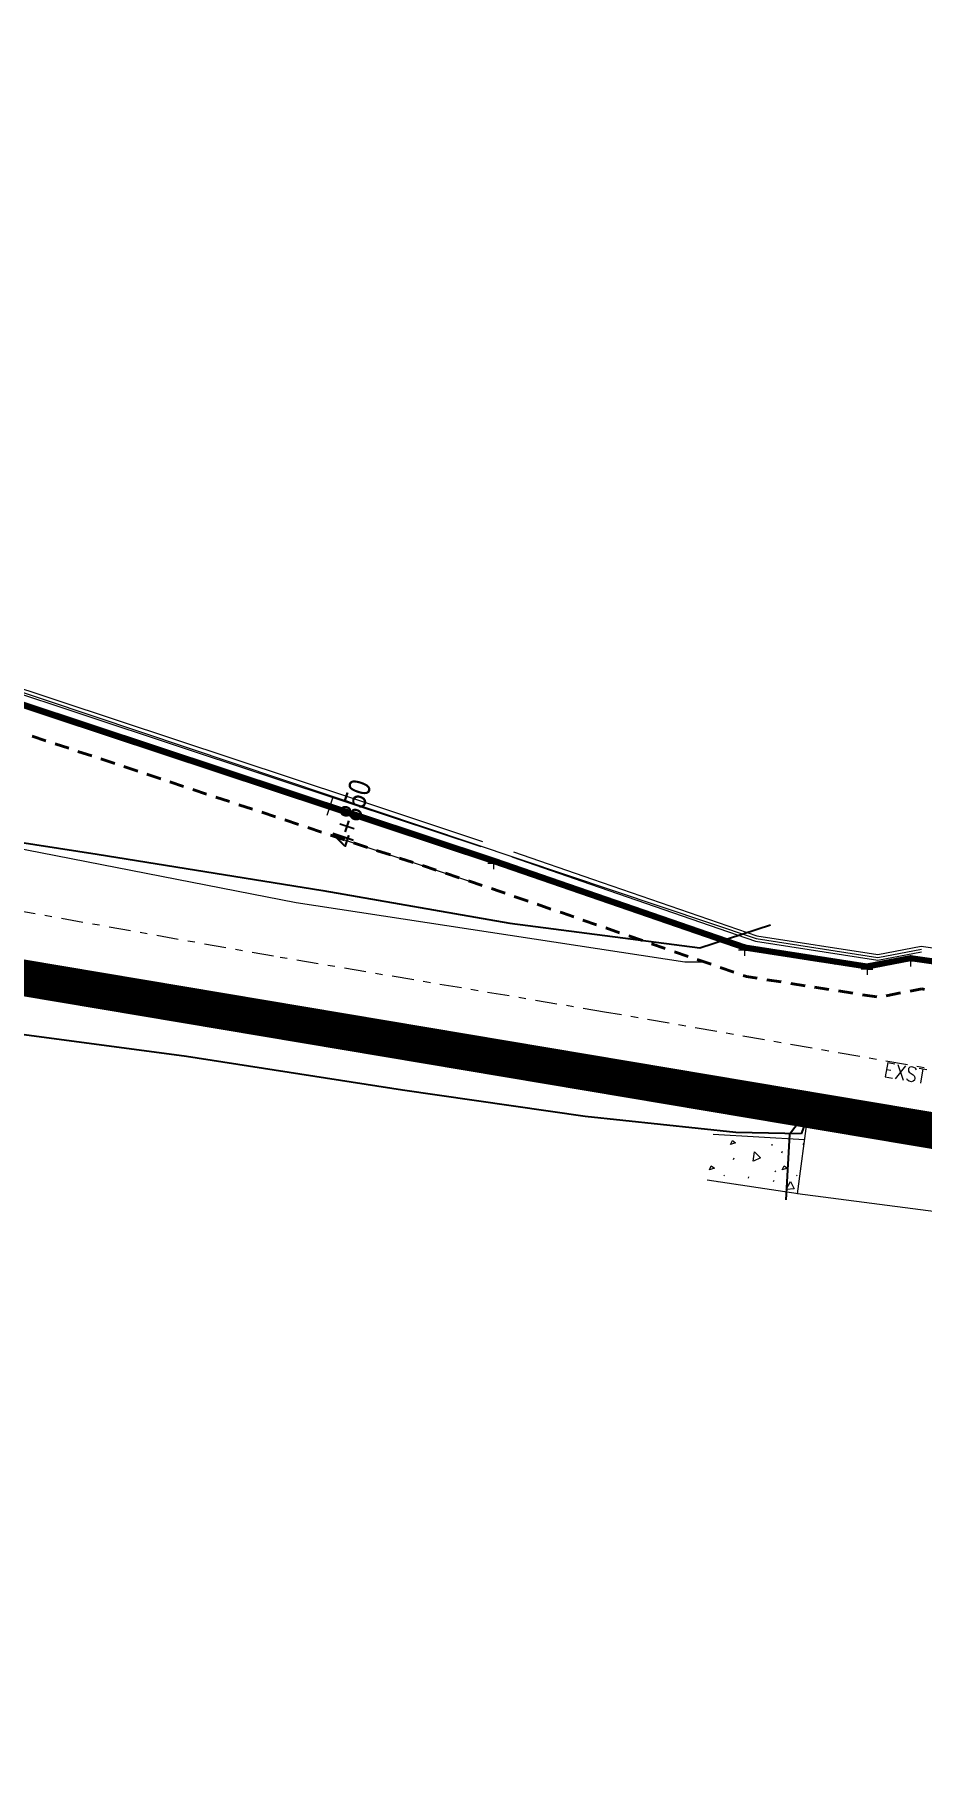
# Model space of a CAD drawing. Header units: metres. Extents: x -703672 to 3951284, y -4124475 to 4104628.
# Drawn here: x 327048.5 to 327097.2, y 4103448.3 to 4103543.2 of the extents above; entities that cross this region are included whole.
import ezdxf
from ezdxf.enums import TextEntityAlignment as Align

# ---------------------------------------------------------------- set-up
doc = ezdxf.new("R2010")
doc.units = ezdxf.units.M
doc.header["$MEASUREMENT"] = 0
doc.linetypes.add('DGN Style 2', pattern=[1.3283826688107345, 0.7970296012864407, -0.5313530675242938])
doc.linetypes.add('DGN Style 7', pattern=[2.6567653376214695, 1.195544401929661, -0.5313530675242938, 0.3985148006432204, -0.5313530675242938])
for name, color, linetype, lineweight in [('C-ALGN-STAT1', 8, 'Continuous', 0), ('C-ANNO-TEXT', 7, 'Continuous', 25), ('C-PROP-BASE', 2, 'CONLMT', 0), ('C-PROP-CONS(Alpha)', 7, 'DGN Style 2', 40), ('C-SITE-STRC', 4, 'Continuous', 0), ('V-ANNO-PATT', 9, 'Continuous', 0), ('V-ROAD-ASPH', 9, 'Continuous', 0), ('V-ROAD-CNTR', 251, 'DGN Style 7', 0), ('V-SITE-FENC', 251, 'FENCE', 0), ('V-SITE-STRC', 253, 'Continuous', 0), ('V-SITE-WALK', 7, 'Continuous', 0)]:
    doc.layers.add(name, color=color, linetype=linetype, lineweight=lineweight)
doc.layers.add('ra', color=7, linetype='Continuous')
doc.styles.add('Style-ENGINEERING', font='ENGINEERING.shx')
doc.styles.add('Style-STANDARD', font='STANDARD.shx')
doc.linetypes.add('CONLMT', pattern='A,0.10417,-0.00902625,[2,dgnlstyle-tsaec.shx,S=4.133597883597883e-05,R=0,X=0,Y=0],-0.00902625', length=0.1222225)
doc.linetypes.add('FENCE', pattern='A,0.1,-0.01302,[7,dgnlstyle-tsaec.shx,S=0.0001240079365079365,R=0,X=0,Y=0],-0.01302', length=0.12604)

msp = doc.modelspace()

# ---------------------------------------------------------------- linework, layer by layer
at = {"layer": 'C-ALGN-STAT1', "flags": 128}
msp.add_lwpolyline([(327064.5466201008, 4103500.328881539), (327064.8607812963, 4103501.278251196)], dxfattribs=at)
at = {"layer": 'C-ANNO-TEXT', "color": 1, "lineweight": -2, "ltscale": 0.6, "const_width": 2}
msp.add_lwpolyline([(327554.8350382773, 4104380.16774108), (327275.3480059607, 4104220.406195212), (327093.3818080015, 4104047.583524398), (327001.8950954843, 4103885.810832099), (326940.431142319, 4103781.08774414), (326891.8948100628, 4103650.048591174), (326879.9189725379, 4103599.019840731), (326881.1756962286, 4103522.160821603), (327011.0294437818, 4103497.589092612), (327253.4385069069, 4103456.857713948), (327544.716564442, 4103334.973178718), (327826.9203376779, 4103396.417603671), (327953.6137947738, 4102865.62848762), (328093.7569675464, 4102751.786021037), (328281.8958965763, 4102788.880219985)], dxfattribs=at)
at = {"layer": 'C-PROP-BASE', "ltscale": 100, "transparency": 33554661}
msp.add_line((327065.2090111649, 4103499.070536308), (327072.3471794547, 4103496.702819143), dxfattribs=at)
at = {"layer": 'C-PROP-BASE', "linetype": 'ByBlock'}
for p, q in [((327073.6789347218, 4103497.989847027), (327073.6789347218, 4103497.354847027)), ((327073.6789347218, 4103497.672029526), (327073.3614347218, 4103497.672029526)), ((327073.6789347218, 4103497.672029526), (327073.9967522218, 4103497.672029526)), ((327087.4429347311, 4103493.239847024), (327087.4429347311, 4103492.604847024)), ((327087.4429347311, 4103493.239847024), (327087.4429347311, 4103492.604847024)), ((327087.4429347311, 4103492.922029524), (327087.1254347311, 4103492.922029524)), ((327087.4429347311, 4103492.922029524), (327087.1254347311, 4103492.922029524)), ((327087.4429347311, 4103492.922029524), (327087.7607522312, 4103492.922029524)), ((327087.4429347311, 4103492.922029524), (327087.7607522312, 4103492.922029524)), ((327096.5649347311, 4103492.332029524), (327096.2474347311, 4103492.332029524)), ((327096.5649347311, 4103492.332029524), (327096.2474347311, 4103492.332029524)), ((327096.5649347311, 4103492.649847025), (327096.5649347311, 4103492.014847025)), ((327096.5649347311, 4103492.649847025), (327096.5649347311, 4103492.014847025)), ((327096.5649347311, 4103492.332029524), (327096.8827522311, 4103492.332029524)), ((327096.5649347311, 4103492.332029524), (327096.8827522311, 4103492.332029524)), ((327094.1759347343, 4103491.874029526), (327093.8584347343, 4103491.874029526)), ((327094.1759347343, 4103492.191847027), (327094.1759347343, 4103491.556847027)), ((327094.1759347343, 4103491.874029526), (327094.4937522344, 4103491.874029526))]:
    msp.add_line(p, q, dxfattribs=at)
at = {"layer": 'C-PROP-BASE', "color": 251, "linetype": 'DGN Style 7'}
msp.add_lwpolyline([(327240.106934731, 4103466.719029524), (327191.384934731, 4103475.649029525), (327126.0319347312, 4103487.286029524), (327103.5019347436, 4103491.352029521), (327096.5649347311, 4103492.332029525), (327094.1759347343, 4103491.874029526), (327087.442934731, 4103492.922029524), (327073.6789347846, 4103497.672029505), (327040.3019347311, 4103508.723029525), (327024.299934731, 4103511.270029524), (327004.8499347409, 4103513.126029523), (326994.192934731, 4103515.592029525), (326986.3459347309, 4103519.389029527), (326971.598934731, 4103522.882029525), (326956.162934731, 4103524.886029524), (326941.8079347311, 4103526.101029526), (326924.2449347311, 4103525.658029524), (326874.631934731, 4103523.382029525), (326856.948562871, 4103548.589079654), (326867.795678018, 4103601.675222015), (326879.849570627, 4103652.544851294), (326898.2937754635, 4103722.152647553), (326907.780934731, 4103756.941029524)], dxfattribs=at)
at = {"layer": 'C-PROP-CONS(Alpha)', "color": 9, "transparency": 33554661, "flags": 128}
msp.add_lwpolyline([(328051.3527000129, 4102748.37939936), (328033.3155557459, 4102763.759859016), (328008.635876491, 4102785.194791595), (328001.0587122234, 4102791.754994317), (327978.7635198684, 4102811.492673358), (327966.1439298082, 4102822.81362133), (327961.8799502737, 4102829.347595384), (327957.057644274, 4102838.760785415), (327950.9142166439, 4102852.447486374), (327944.9108842695, 4102882.46314165), (327922.9503158275, 4102979.617200589), (327922.1960612735, 4102984.074704956), (327896.895254712, 4103096.805002357), (327873.602682129, 4103197.996084934), (327970.2778919048, 4103222.03458913), (327945.2853782952, 4103305.343080384), (327930.2819876203, 4103330.564998057), (327883.5789010234, 4103409.045375251), (327883.5789010235, 4103409.045375251), (327870.9613363898, 4103413.475533437), (327831.8293273544, 4103476.306306486), (327799.6734495071, 4103521.613691107), (327806.6592676204, 4103526.955593927), (327784.9216440988, 4103571.617824119), (327626.2738909589, 4103555.289453546), (327612.5795421994, 4103537.316554541), (327610.912267143, 4103605.482858766), (327464.3899750119, 4103600.408329677), (327376.9287606052, 4103410.137822579), (327521.4700117525, 4103346.727226583), (327528.8281654069, 4103347.647212733), (327568.3287292437, 4103211.27215154), (327234.5934998402, 4103358.397358307), (327245.9429127203, 4103450.162797557), (327247.4057606828, 4103462.282137395), (327240.1466832621, 4103465.304146356), (327209.4846702361, 4103470.912804143), (327163.5775247305, 4103479.173001934), (327097.1773292364, 4103490.791457197), (327094.8037589096, 4103490.336329404), (327087.5669605479, 4103491.465917642), (327077.449539086, 4103494.95888159), (327074.0302851388, 4103496.139353393), (327072.3445527111, 4103496.70369043), (327040.4265800085, 4103507.290822693), (327024.6254833043, 4103509.746641063), (327005.0554566061, 4103511.621346213), (326997.3663593705, 4103513.401218432), (326987.1858611336, 4103509.176851866), (326924.9401869376, 4103516.679666858), (326868.1898380349, 4103514.452095245, -0.4874798272826256), (326842.7291952347, 4103544.504835935), (326855.8128268328, 4103607.653487044), (326872.3549334486, 4103674.829124694), (326885.7849688843, 4103716.963841686), (326897.1820855098, 4103756.392376348), (326911.8079730987, 4103792.562866542), (326942.7784593481, 4103859.495280759), (326985.0309523789, 4103937.170100313), (327038.3759761521, 4104017.339902852), (327049.9699591843, 4104031.93014326), (327093.2772874826, 4104085.216318096), (327121.0561478767, 4104115.05712215), (327147.4927338528, 4104141.109056442), (327201.0579048989, 4104189.950156559), (327247.8236230445, 4104227.241544621), (327274.2756034104, 4104246.458416275), (327310.9052788371, 4104272.189052842), (327338.7507480193, 4104290.682435896), (327394.3822770293, 4104323.718145463), (327454.7797406209, 4104356.193582261), (327554.8217139727, 4104397.588329164), (327560.1573850386, 4104391.696800068), (327629.8959608893, 4104414.015198105), (327759.0313031515, 4104448.398455133), (327757.2739255879, 4104455.165774307), (328107.0540342975, 4104542.510103815), (328119.3380608568, 4104542.510103815), (328124.6483431717, 4104536.17317302), (328129.4254646109, 4104518.549251009), (328131.921990407, 4104503.029638088), (328135.078302787, 4104500.213224401), (328154.085317786, 4104500.667789092), (328149.8985258908, 4104547.783738694), (328149.7745655841, 4104555.824714896), (328168.0966631506, 4104560.116307975), (328180.1971601305, 4104561.571233069), (328186.8764764442, 4104562.389659171), (328203.8937110046, 4104564.517264253), (328194.5649608789, 4104557.623580912), (328191.4437345657, 4104556.202444898), (328187.3603782359, 4104545.719257489), (328182.8253075863, 4104532.763466077), (328181.3393865761, 4104525.839460123), (328180.4385673145, 4104514.508980992), (328180.3416913476, 4104501.519693172), (328182.9952471908, 4104464.369911368), (328121.0450735461, 4104464.115166628), (328089.3117504606, 4104492.939601823), (327768.6929376793, 4104411.193379837), (327762.394272341, 4104435.44831491), (327630.6153729495, 4104402.081270727), (327568.961239384, 4104381.975780278), (327586.7809209799, 4104362.299684941), (327579.7950375145, 4104360.190021981), (327526.9949811692, 4104339.560635842), (327472.178603134, 4104315.449356015), (327377.0616109308, 4104262.394203749), (327337.8150383515, 4104235.453131521), (327331.8477650884, 4104234.203481648), (327216.3820695355, 4104145.337984444), (327178.5929724798, 4104112.042658567), (327136.6371358891, 4104068.619937841), (327133.1617217513, 4104062.073926368), (327081.9927725713, 4104002.304896605), (327197.9125123062, 4103949.973291562), (327165.5484697489, 4103878.060140899), (327236.1839484199, 4103839.517953459), (327385.373955234, 4103849.829860281), (327376.9496945368, 4103947.711745712), (327522.7087312953, 4103959.659207741), (327570.1209276664, 4103966.104005254), (327619.9429955619, 4103970.187781311), (327675.5802737248, 4103972.189662043), (327840.2462419602, 4103985.686872555), (327861.3262067086, 4103740.757760243), (327930.6420660896, 4103742.354851621), (327992.4427256854, 4103748.227855178), (328033.5029494578, 4103744.724846469), (328070.8848923553, 4103745.586155542), (328069.9830035489, 4103756.769478619), (328241.8330771768, 4103770.442215998), (328288.4642937218, 4103241.598537642), (328052.9743225681, 4103223.495877456), (328046.3409570817, 4103208.988679592), (328077.9633670195, 4102853.33535271), (328045.914018165, 4102815.224954779), (328124.4115326538, 4102748.37939936)], format="xyb", dxfattribs=at)
at = {"layer": 'C-SITE-STRC', "lineweight": 60, "flags": 128}
for points in [[(326986.3831676782, 4103519.482105087), (326994.2264004403, 4103515.686927977), (327004.8660266462, 4103513.224948224), (327024.3125562234, 4103511.369279385), (327040.3256651202, 4103508.820511207), (327073.7109629676, 4103497.766763822), (327087.4433898892, 4103493.027659791), (327094.1741914719, 4103491.975516413), (327096.5624476952, 4103492.433373822), (327103.5178147369, 4103491.450779084), (327126.0495789128, 4103487.384460703), (327191.4027145755, 4103475.747436542), (327240.1354801354, 4103466.815463378), (327293.2132292944, 4103444.729574499), (327298.2753497491, 4103442.377447834), (327317.1957135327, 4103435.408682166), (327345.8286977317, 4103422.572792669), (327350.0204053309, 4103420.818496526), (327363.3235454769, 4103414.608086987)], [(326986.4267243707, 4103519.572120722), (326994.2598661472, 4103515.78182643), (327004.882118565, 4103513.323866922), (327024.3251777057, 4103511.468529248), (327040.3493955052, 4103508.917992893), (327073.7429911976, 4103497.861498121), (327087.4676129167, 4103493.12508769), (327094.172448214, 4103492.077003303), (327096.5599606598, 4103492.53471812), (327103.5336947278, 4103491.549528646), (327126.0672243217, 4103487.482891659), (327191.4204940834, 4103475.84584362), (327240.1640255363, 4103466.911897232), (327293.2535238444, 4103444.821119479), (327298.3137647739, 4103442.46986614), (327317.233492345, 4103435.501334803), (327345.8684607412, 4103422.664555809), (327350.0608759061, 4103420.909963539), (327363.3658467616, 4103414.698699356)]]:
    msp.add_lwpolyline(points, dxfattribs=at)
at = {"layer": 'ra'}
for p, q in [((327040.7488338804, 4103499.916198968, 8.81), (327051.9176674648, 4103498.179142157, 8.59)), ((327051.9176674648, 4103498.179142157, 8.59), (327064.2955675069, 4103496.195518315, 8.27)), ((327064.2955675069, 4103496.195518315, 8.27), (327074.5638287907, 4103494.393449724, 8.09)), ((327074.5638287907, 4103494.393449724, 8.09), (327085.0015286601, 4103493.036905055, 7.96)), ((327085.0015286601, 4103493.036905055, 7.96), (327088.8713490948, 4103494.314533641, 7.75)), ((327039.8128674671, 4103492.629326122, 8.75), (327057.0671218936, 4103489.710599656, 8.35)), ((327057.0671218936, 4103489.710599656, 8.35), (327075.4251707461, 4103486.533524849, 7.91)), ((327056.811587212, 4103487.081406238, 7.39), (327046.5221920023, 4103488.450824443, 7.36)), ((327068.672177313, 4103485.230727592, 7.4), (327056.811587212, 4103487.081406238, 7.39)), ((327075.4251707461, 4103486.533524849, 7.91), (327088.5133749499, 4103484.319861884, 7.79)), ((327078.6997946505, 4103483.779814936, 7.34), (327068.672177313, 4103485.230727592, 7.4)), ((327086.981239969, 4103482.907876615, 7.36), (327078.6997946505, 4103483.779814936, 7.34)), ((327088.5133749499, 4103484.319861884, 7.79), (327090.7475407872, 4103483.877620987, 7.75)), ((327090.7475407872, 4103483.877620987, 7.75), (327089.9194459577, 4103482.791852617, 7.43)), ((327090.9029735269, 4103483.754313796, 7.74), (327090.5685677254, 4103482.838166013, 7.51)), ((327090.5685677254, 4103482.838166013, 7.51), (327086.981239969, 4103482.907876615, 7.36)), ((327089.9194459577, 4103482.791852617, 7.43), (327089.7207851774, 4103479.208246626, 7.33))]:
    msp.add_line(p, q, dxfattribs=at)
at = {"layer": 'V-ANNO-PATT'}
for p, q in [((327088.9484043453, 4103482.267934085, 7.320880357123542), (327088.9573112201, 4103482.188040307, 7.319946641401962)), ((327089.5021321894, 4103481.796670788, 7.318941772084031), (327089.53762418, 4103481.876664557, 7.320192907334665)), ((327086.8519317429, 4103481.43259914, 7.295525336636025), (327086.8875237309, 4103481.51259291, 7.296777183984872)), ((327086.3089216006, 4103480.576465815, 7.280973193281575), (327086.3444254372, 4103480.523169966, 7.280560843861664)), ((327086.961425937, 4103480.059184052, 7.279163661701951), (327086.9764476525, 4103480.092903475, 7.279691481166182)), ((327087.6601027867, 4103480.40267935, 7.288426169752483), (327087.6956947836, 4103480.482573127, 7.289676769175841)), ((327089.0453841478, 4103480.217193794, 7.295975964430056), (327089.0809761359, 4103480.297187565, 7.297227811778903)), ((327089.1126304278, 4103480.802448216, 7.303759314382347), (327089.1482342618, 4103480.749152367, 7.303347677060643)), ((327090.3088201826, 4103480.576465815, 7.309457121530805), (327090.3443240192, 4103480.523169966, 7.309044772110894))]:
    msp.add_line(p, q, dxfattribs=at)
at = {"layer": 'V-ANNO-PATT', "extrusion": (-0.007120427531433491, -0.01247957128065661, 0.9998967745784665), "elevation": -53531.39249038364, "flags": 128}
msp.add_lwpolyline([(327078.4349548177, 4103133.728154513), (327078.5414548175, 4103133.950154512), (327078.7190548176, 4103133.816954512), (327078.4349548177, 4103133.728154513)], dxfattribs=at)
at = {"layer": 'V-ANNO-PATT', "extrusion": (-0.00619821332783363, -0.01292193447139962, 0.9998972976066389), "elevation": -55044.97432240776, "flags": 128}
msp.add_lwpolyline([(327084.4372474522, 4103113.542429637), (327084.4883593522, 4103113.64897595)], dxfattribs=at)
at = {"layer": 'V-ANNO-PATT', "extrusion": (-0.01004065056111658, -0.003138288350363197, 0.9999446667103833), "elevation": -16154.78112861359, "flags": 128}
msp.add_lwpolyline([(327074.3014385531, 4103451.77553409), (327074.2612441112, 4103451.762971681)], dxfattribs=at)
at = {"layer": 'V-ANNO-PATT', "extrusion": (-0.007120427547055285, -0.0124795712300149, 0.9998967745789874), "flags": 128}
for points, elevation in [([(327077.2787547813, 4103132.338257165), (327077.3853547812, 4103132.560257164), (327077.5629547812, 4103132.427057166), (327077.2787547813, 4103132.338257165)], -53531.39228768599), ([(327081.2787547815, 4103132.338257165), (327081.3853547812, 4103132.560257162), (327081.5629547813, 4103132.427057164), (327081.2787547815, 4103132.338257165)], -53531.39228768605)]:
    msp.add_lwpolyline(points, dxfattribs=dict(at, elevation=elevation))
at = {"layer": 'V-ANNO-PATT', "extrusion": (-0.007120427542825845, -0.01247957124926788, 0.9998967745787772), "elevation": -53531.39236530693, "flags": 128}
msp.add_lwpolyline([(327079.6911547914, 4103132.814756156), (327079.7615547917, 4103133.322256157), (327080.0795547913, 4103132.993856155), (327079.6994547917, 4103132.817756157)], dxfattribs=at)
at = {"layer": 'V-ANNO-PATT', "extrusion": (-0.007120427654134426, -0.01247957127655453, 0.9998967745776439), "elevation": -53531.39251368455, "flags": 128}
msp.add_lwpolyline([(327077.7319262804, 4103131.683662023), (327077.7405545327, 4103131.699954234), (327077.7489989016, 4103131.681059675)], dxfattribs=at)
at = {"layer": 'V-ANNO-PATT', "extrusion": (-0.007120427520325504, -0.01247957126019123, 0.9998967745788011), "elevation": -53531.39240277102, "flags": 128}
msp.add_lwpolyline([(327081.500754844, 4103131.247155658), (327081.7405548437, 4103131.699955658), (327081.9270548437, 4103131.282655659), (327081.5096548437, 4103131.247155659)], dxfattribs=at)
at = {"layer": 'V-ROAD-ASPH', "flags": 128}
msp.add_lwpolyline([(327174.2526776493, 4103470.161576445), (327155.1971992279, 4103472.975105437), (327137.3834603024, 4103474.501388561), (327117.9376537682, 4103475.960014071), (327090.3500623375, 4103479.537242392), (327090.9190144822, 4103483.829753697), (327079.1782633518, 4103486.125834554), (327060.4550568611, 4103489.6068986), (327044.7282039471, 4103492.420944113)], dxfattribs=at)
at = {"layer": 'V-ROAD-ASPH'}
for points in [[(327085.2199358714, 4103492.253807817, 7.740093026550035), (327084.2357636709, 4103492.257068433, 7.775130230291815), (327084.1710113313, 4103492.26706803, 7.77746277080184), (327062.8411927437, 4103495.51553887, 8.217143852982737), (327047.2205068879, 4103498.562907472, 8.602807832676412)], [(327174.2526776493, 4103470.161576445, 8.016945576254173), (327155.1971992279, 4103472.975105437, 7.95749139622226), (327137.3834603024, 4103474.501388561, 7.98389965332899), (327117.9376537682, 4103475.960014071, 7.814950120855286), (327090.3500623375, 4103479.537242392, 7.298251841512382), (327090.9190144822, 4103483.829753697, 7.724525404597806), (327079.1782633518, 4103486.125834554, 7.814207063864686), (327060.4550568611, 4103489.6068986, 8.261888123259276), (327044.7282039471, 4103492.420944113, 8.635394551543506)]]:
    msp.add_polyline3d(points, dxfattribs=at)
at = {"layer": 'V-ROAD-CNTR'}
msp.add_polyline3d([(327175.1160560617, 4103473.322762516, 8.072593536269551), (327155.3509157032, 4103476.627305206, 8.041613667796149), (327137.2091874038, 4103479.501640561, 8.023561082043443), (327119.2799090523, 4103482.584399734, 7.918016196884118), (327101.626681064, 4103485.708075186, 7.771063207225367), (327079.7685704335, 4103489.520811803, 7.894829456442679), (327061.5934532753, 4103492.57941126, 8.262253329071903), (327045.9059489529, 4103495.375917288, 8.69811778996192)], dxfattribs=at)
at = {"layer": 'V-SITE-FENC'}
for p, q in [((327040.9265737325, 4103509.38762296), (327088.0900871242, 4103493.565711943)), ((327088.0900871246, 4103493.565711943), (327094.7601885854, 4103492.522158849)), ((327094.7601885852, 4103492.522158848), (327097.1653841867, 4103492.973574057))]:
    msp.add_line(p, q, dxfattribs=at)
at = {"layer": 'V-SITE-STRC', "transparency": 33554661}
for p, q in [((327040.9689807781, 4103509.53413555), (327065.9331215196, 4103501.253576434)), ((327040.8982328509, 4103509.241529525), (327065.8386723428, 4103500.96883207)), ((327065.8386723431, 4103500.96883207), (327072.9768406329, 4103498.601114905)), ((327065.9331215199, 4103501.253576434), (327073.0712898097, 4103498.885859269)), ((327074.6740964946, 4103498.032920137), (327079.0029726465, 4103496.538408084)), ((327074.7719988503, 4103498.316495751), (327079.1008750022, 4103496.821983698)), ((327079.0029726463, 4103496.538408083), (327088.0513328504, 4103493.414529524)), ((327079.1008750021, 4103496.821983697), (327088.1239887027, 4103493.706821304)), ((327088.0513328504, 4103493.414529524), (327094.7686328507, 4103492.366029525)), ((327088.1239887028, 4103493.706821305), (327094.7633639423, 4103492.670484543)), ((327094.7633639423, 4103492.670484543), (327097.1527020669, 4103493.128635783)), ((327094.7686328507, 4103492.366029525), (327097.1608328506, 4103492.824729525)), ((327097.1527020669, 4103493.128635783), (327104.1545967474, 4103492.170799008))]:
    msp.add_line(p, q, dxfattribs=at)
at = {"layer": 'V-SITE-WALK', "linetype": 'Continuous', "extrusion": (-0.008206523928226073, 0.0004831141966846042, 0.9999662092119356), "elevation": -694.4891393765886, "flags": 128}
msp.add_lwpolyline([(327074.7820526887, 4103483.637861226), (327079.7922826604, 4103483.342921315)], dxfattribs=at)
at = {"layer": 'V-SITE-WALK', "linetype": 'Continuous', "extrusion": (-0.005100300085400941, 0.0007773772062993991, 0.9999866912232973), "elevation": 1528.990817491722, "flags": 128}
msp.add_lwpolyline([(327086.1819074736, 4103479.586506941), (327081.1825852494, 4103480.34848317)], dxfattribs=at)

# ---------------------------------------------------------------- texts
at = {"layer": 'C-ALGN-STAT1', "insert": (327065.273322492, 4103500.615069651), "char_height": 1.2, "attachment_point": 2, "rotation": 71.68981663197516, "line_spacing_factor": 1.2, "style": 'Style-ENGINEERING'}
msp.add_mtext('\\H1x;\\W0.833333;4+850', dxfattribs=at)
at = {"layer": 'V-ANNO-PATT', "style": 'Style-STANDARD'}
msp.add_text('EXST AC PAVED ROAD', height=0.7999999999999998, rotation=349.8457994056812, dxfattribs=at).set_placement((327095.1144619441, 4103486.372792896), align=Align.MIDDLE_LEFT)

doc.saveas('drawing.dxf')
